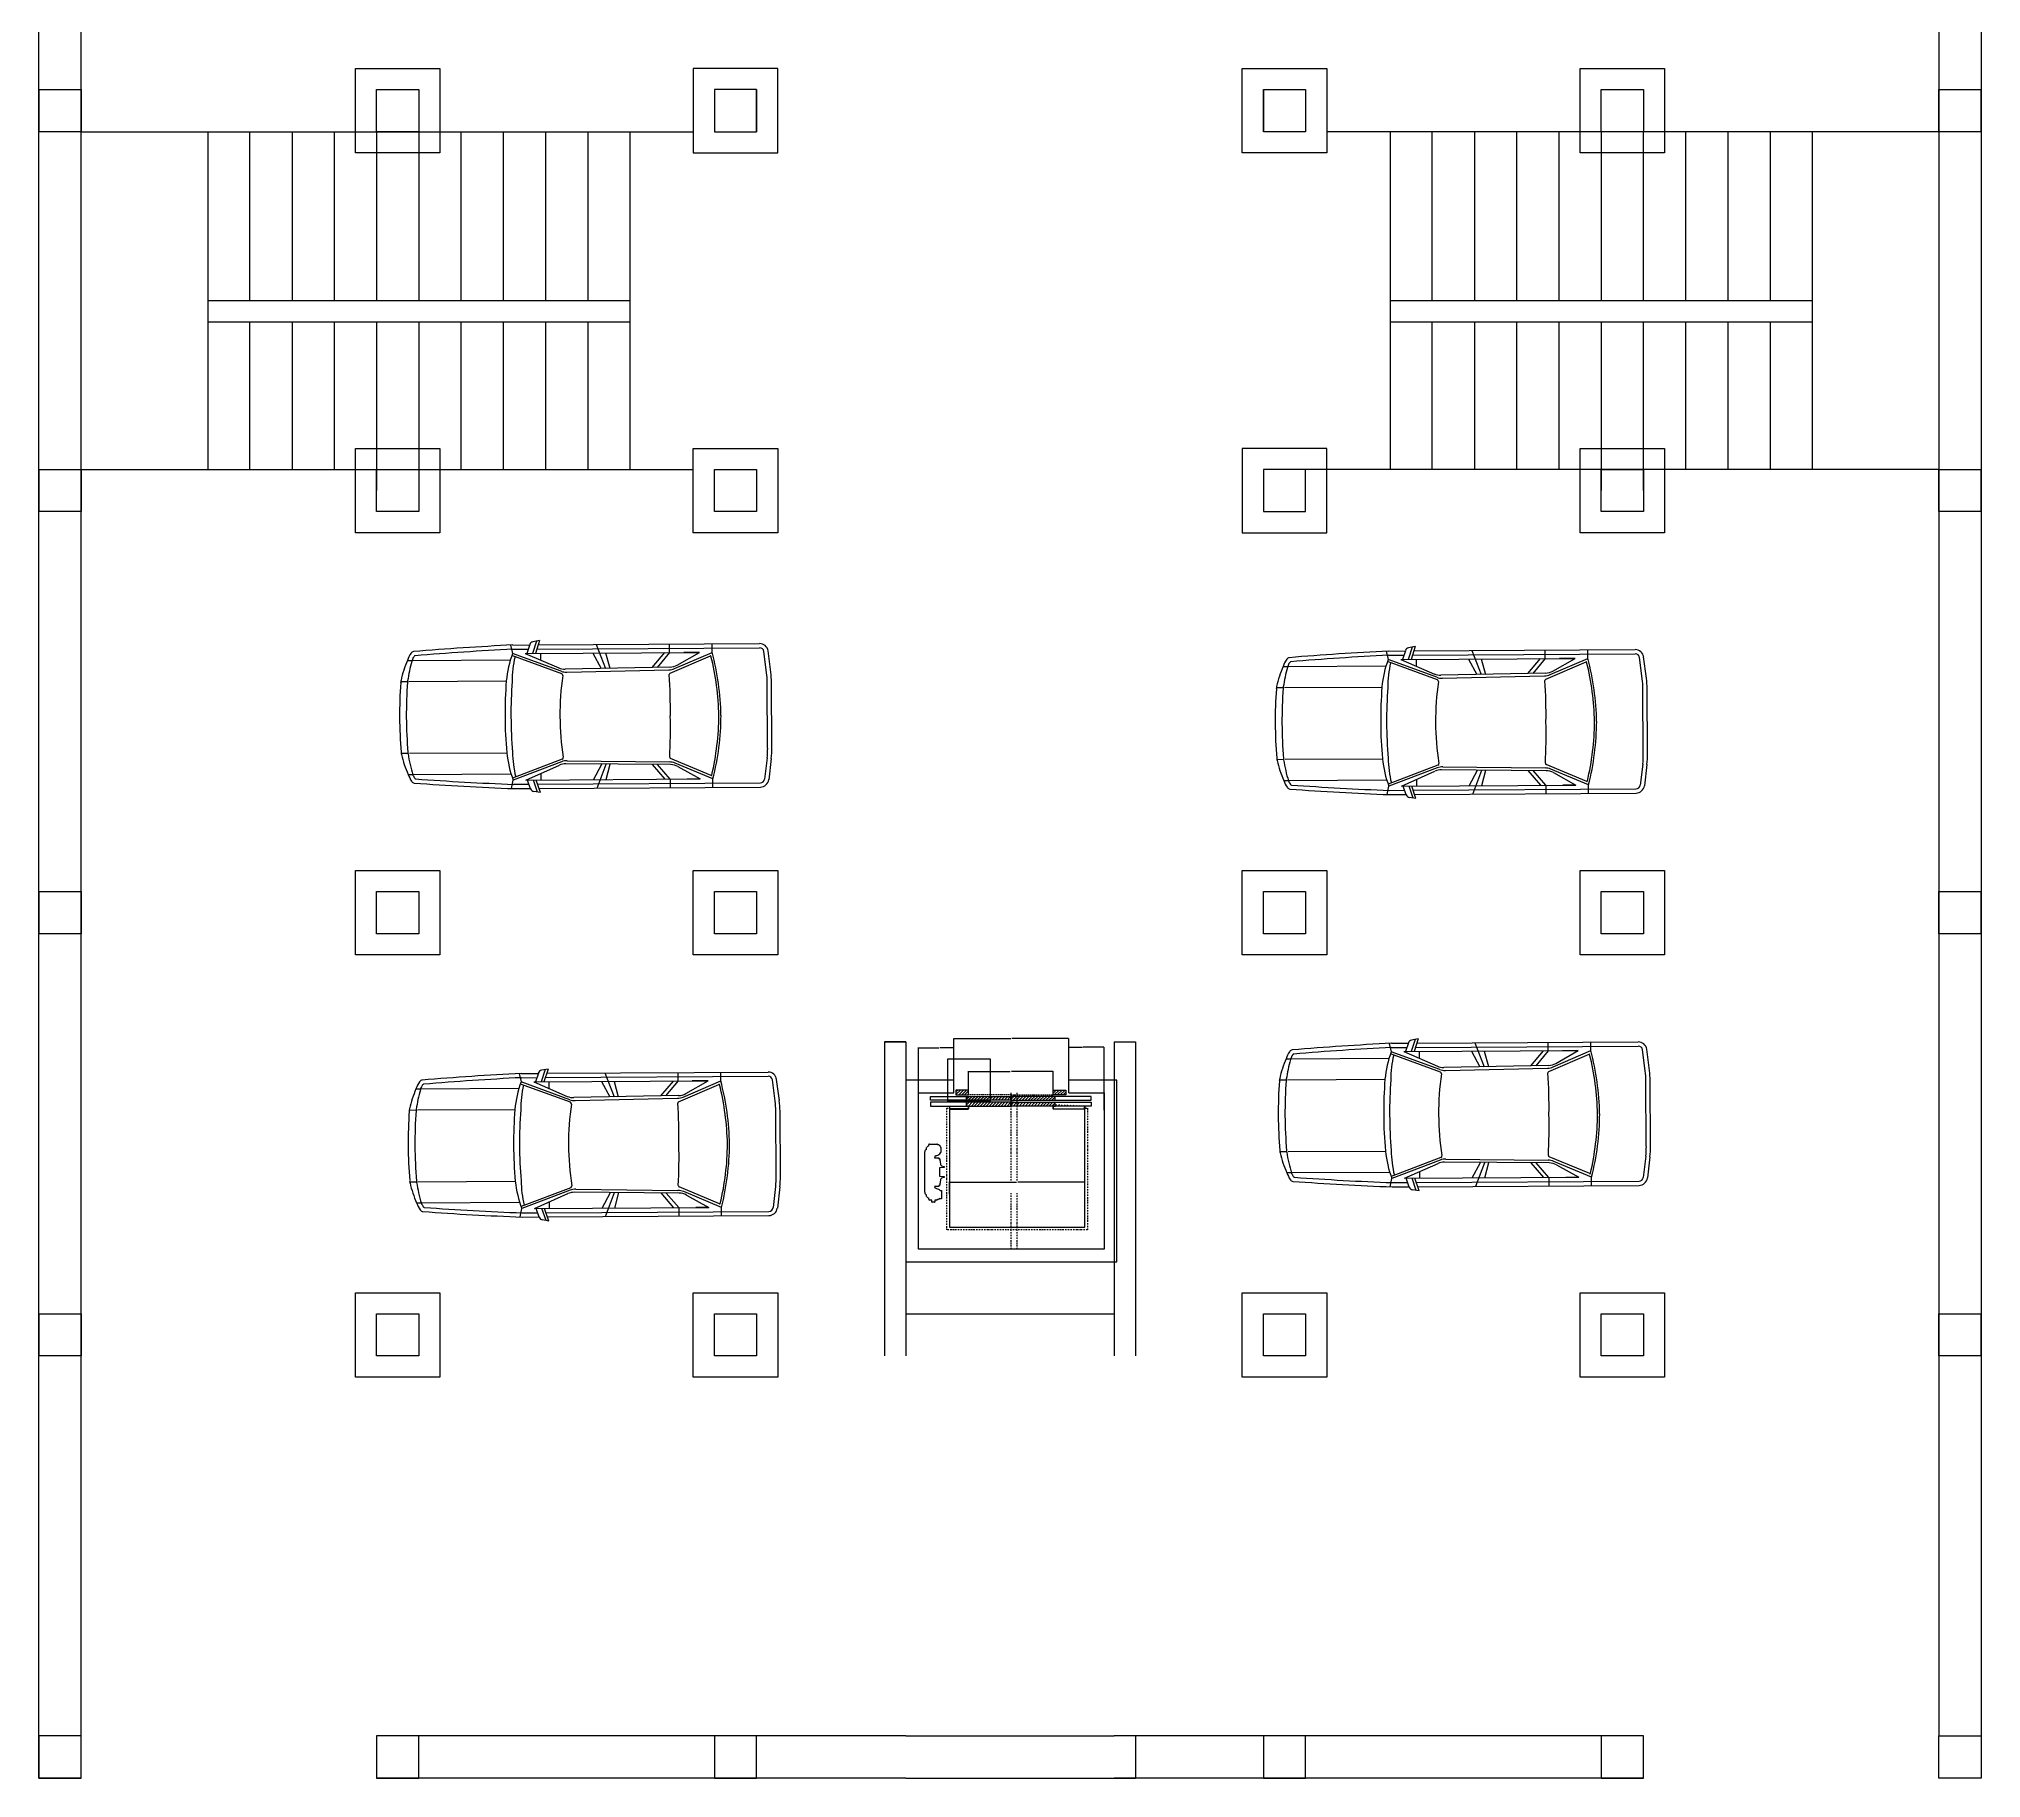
# Model space of a CAD drawing. Header units: centimetres. Extents: x -14293 to 15486, y -4634 to 4020.
# Drawn here: x 13186 to 15486, y -2248 to -188 of the extents above; entities that cross this region are included whole.
import ezdxf

# ---------------------------------------------------------------- set-up
doc = ezdxf.new("R2010")
doc.units = ezdxf.units.CM
doc.linetypes.add('DASHDOT', pattern=[1, 0.5, -0.25, 0, -0.25])
doc.linetypes.add('DASHED', pattern=[0.75, 0.5, -0.25])
for name, color, linetype in [('0 finos', 250, 'Continuous'), ('beam', 82, 'Continuous'), ('column', 10, 'Continuous'), ('CONT_35', 250, 'Continuous'), ('CONT_70', 5, 'Continuous'), ('DASH_35', 30, 'DASHED'), ('DASHD_35', 40, 'DASHDOT'), ('DIM_MM', 7, 'Continuous'), ('HATCH_35', 6, 'Continuous')]:
    doc.layers.add(name, color=color, linetype=linetype)
doc.styles.get("Standard").update_dxf_attribs({"font": 'arial.ttf'})
doc.dimstyles.get("Standard").update_dxf_attribs({"dimtxt": 0.18, "dimasz": 0.18, "dimexe": 0.18, "dimexo": 0.0625, "dimgap": 0.09, "dimtad": 0, "dimtih": 1, "dimtoh": 1, "dimdec": 4, "dimzin": 0, "dimdsep": 46, "dimtxsty": 'Standard', "dimcen": 0.09, "dimadec": 0, "dimazin": 0, "dimtfac": 1, "dimtdec": 4, "dimtofl": 0, "dimtmove": 0, "dimatfit": 3, "dimfxl": 1, "dimtolj": 1, "dimtzin": 0, "dimarcsym": 0})
pattern_1 = [(225, (14460.1154, -1246.257), (1.767767, -1.767767), [])]

# ---------------------------------------------------------------- blocks, each defined once
blk = doc.blocks.new('carro')
at = {"layer": '0 finos', "color": 0}
for p, q in [((-1.274, 0.841), (-1.249, 0.743)), ((-0.666, 0.502), (-1.258, 0.718)), ((-0.674, 0.532), (-1.249, 0.743)), ((-1.246, 0.843), (-1.047, 0.844)), ((-1.246, 0.793), (-1.063, 0.794)), ((-1.099, 0.744), (0.965, 0.756)), ((-1.099, 0.744), (-0.702, 0.571)), ((-1.045, 0.847), (-1.079, 0.744)), ((-0.964, 0.889), (-1.011, 0.744)), ((-0.93, 0.895), (-1.007, 0.881)), ((-0.93, 0.895), (-0.979, 0.744)), ((-0.963, 0.794), (1.676, 0.81)), ((-0.947, 0.845), (1.676, 0.86)), ((-0.919, 0.745), (-0.919, 0.665)), ((-0.299, 0.748), (-0.198, 0.565)), ((-0.258, 0.849), (-0.148, 0.566)), ((-0.149, 0.749), (-0.098, 0.567)), ((0.551, 0.753), (0.402, 0.577)), ((0.61, 0.754), (0.462, 0.578)), ((0.61, 0.754), (0.609, 0.854)), ((0.616, 0.508), (1.094, 0.714)), ((0.669, 0.564), (1.115, 0.756)), ((0.701, 0.605), (0.965, 0.756)), ((0.965, 0.756), (0.778, 0.755)), ((1.115, 0.756), (1.114, 0.856)), ((1.759, 0.516), (1.726, 0.766)), ((1.809, 0.522), (1.776, 0.773)), ((-2.494, 0.661), (-2.439, 0.661)), ((-2.439, 0.661), (-1.275, 0.668)), ((0.615, 0.581), (-0.626, 0.557)), ((-0.608, 0.521), (0.602, 0.549)), ((-2.573, 0.41), (-2.493, 0.411)), ((-2.476, 0.411), (-1.323, 0.417)), ((1.771, -0.377), (1.767, 0.398)), ((1.821, -0.377), (1.817, 0.398)), ((-2.568, -0.44), (-2.488, -0.439)), ((-2.471, -0.439), (-1.318, -0.433)), ((-2.487, -0.689), (-2.432, -0.689)), ((-2.432, -0.689), (-1.267, -0.682)), ((-0.661, -0.51), (-1.25, -0.733)), ((-0.668, -0.54), (-1.241, -0.757)), ((-1.091, -0.756), (-0.695, -0.579)), ((-0.911, -0.755), (-0.911, -0.676)), ((0.622, -0.574), (-0.62, -0.564)), ((-0.602, -0.528), (0.608, -0.542)), ((-0.291, -0.752), (-0.192, -0.567)), ((-0.248, -0.851), (-0.142, -0.568)), ((-0.141, -0.751), (-0.092, -0.568)), ((0.559, -0.747), (0.408, -0.572)), ((0.619, -0.746), (0.468, -0.573)), ((1.102, -0.701), (0.622, -0.501)), ((1.124, -0.743), (0.676, -0.556)), ((0.708, -0.597), (0.974, -0.744)), ((1.765, -0.495), (1.735, -0.746)), ((1.814, -0.501), (1.785, -0.752)), ((-1.262, -0.856), (-1.241, -0.757)), ((-1.237, -0.807), (-1.054, -0.806)), ((-1.236, -0.857), (-1.037, -0.856)), ((-1.091, -0.756), (0.974, -0.744)), ((-1.036, -0.859), (-1.071, -0.756)), ((-0.953, -0.9), (-1.002, -0.756)), ((-0.92, -0.905), (-0.996, -0.892)), ((-0.92, -0.905), (-0.971, -0.756)), ((-0.954, -0.806), (1.686, -0.79)), ((-0.937, -0.855), (1.686, -0.84)), ((0.619, -0.746), (0.619, -0.846)), ((0.974, -0.744), (0.819, -0.745)), ((1.124, -0.843), (1.124, -0.743))]:
    blk.add_line(p, q, dxfattribs=at)
for centre, radius, start, end in [((-2.14, 0.534), 0.376, 145.8602, 160.2963), ((-2.414, 0.72), 0.045, 99.6056, 145.8602), ((-2.25, 0.596), 0.2, 150.5092, 164.4728), ((-2.14, 0.534), 0.326, 147.5998, 150.5092), ((0.535, -34.533), 35.421, 92.8817, 94.7876), ((-2.403, 0.7), 0.015, 94.7595, 147.5998), ((0.535, -34.583), 35.421, 92.8817, 94.7595), ((-0.078, 0.306), 1.25, 159.5351, 174.8753), ((-0.049, 0.42), 1.205, 166.3495, 180.3763), ((-0.998, 0.832), 0.05, 100.189, 161.8979), ((1.096, 0.709), 0.005, 13.9297, 113.3542), ((-2.008, -0.06), 3.203, 1.1964, 13.9297), ((-2.008, -0.06), 3.228, 1.1964, 14.6587), ((1.677, 0.76), 0.1, 7.4579, 90.3329), ((1.677, 0.76), 0.05, 7.4579, 90.3329), ((-1.339, 0.159), 1.259, 156.5474, 167.8615), ((-0.601, 0.138), 1.911, 164.4728, 171.5741), ((-0.63, 0.737), 0.18, 246.5804, 271.1487), ((2.517, 0.015), 3.205, 171.6477, 189.0181), ((-0.612, 0.701), 0.18, 249.9002, 271.3224), ((-0.673, 0.483), 0.02, 351.6477, 69.9002), ((0.598, 0.729), 0.18, 271.3224, 293.3542), ((0.622, 0.494), 0.015, 113.3542, 183.6852), ((-5.6, 0.093), 6.22, 359.1748, 3.6852), ((0.612, 0.761), 0.18, 271.1487, 299.704), ((0.817, 0.392), 0.95, 0.3329, 7.4579), ((0.817, 0.392), 1, 0.3329, 7.4579), ((2.688, 0.016), 5.275, 175.8587, 184.807), ((-2.375, 0.382), 0.2, 167.8615, 175.8587), ((2.688, 0.016), 5.195, 175.7191, 184.9467), ((-2.294, 0.389), 0.2, 171.5741, 175.7191), ((3.848, 0.022), 5.186, 175.6321, 185.0337), ((3.848, 0.022), 5.116, 175.6321, 185.0337), ((-5.599, -0.158), 6.22, 356.9806, 1.4909), ((-2.008, 0.037), 3.203, 346.7361, 359.4694), ((-2.008, 0.037), 3.228, 346.0071, 359.4694), ((-2.37, -0.41), 0.2, 184.807, 192.8043), ((-1.337, -0.175), 1.259, 192.8043, 204.1184), ((-2.289, -0.415), 0.2, 184.9467, 189.0917), ((-0.6, -0.145), 1.911, 189.0917, 196.7185), ((-0.074, -0.307), 1.25, 185.7904, 201.1307), ((-0.044, -0.42), 1.205, 180.2895, 194.3163), ((0.822, -0.383), 0.95, 353.2079, 0.3329), ((0.822, -0.383), 1, 353.2079, 0.3329), ((-2.134, -0.558), 0.376, 200.3694, 214.8056), ((-0.621, -0.744), 0.18, 89.5171, 114.0853), ((-0.604, -0.708), 0.18, 89.3433, 110.7656), ((-0.668, -0.491), 0.02, 290.7656, 9.0181), ((0.606, -0.722), 0.18, 67.3115, 89.3433), ((0.628, -0.487), 0.015, 176.9806, 247.3115), ((0.621, -0.754), 0.18, 60.9617, 89.5171), ((-2.406, -0.748), 0.045, 214.8056, 261.0602), ((-2.406, -0.687), 0.025, 196.7185, 205.3192), ((-2.134, -0.558), 0.326, 205.3192, 213.066), ((0.133, 34.537), 35.421, 265.8782, 267.7841), ((-2.395, -0.728), 0.015, 213.066, 265.9063), ((0.133, 34.587), 35.421, 265.9063, 267.7841), ((-0.988, -0.843), 0.05, 198.7678, 260.4768), ((1.104, -0.697), 0.005, 247.3115, 346.7361), ((1.685, -0.74), 0.05, 270.3329, 353.2079), ((1.685, -0.74), 0.1, 270.3329, 353.2079)]:
    blk.add_arc(centre, radius, start, end, dxfattribs=at)
blk = doc.blocks.new('*D24')
at = {"layer": 'Defpoints', "color": 0, "transparency": 16777216}
for p in [(14269.2, -1371.9), (14269.2, -1426.5), (14405.2, -1426.2)]:
    blk.add_point(p, dxfattribs=at)
at = {"layer": 'DIM_MM', "color": 0, "lineweight": -2, "transparency": 16777216}
for p, q in [((14269.2, -1426.4), (14269.2, -1371.7)), ((14269.4, -1371.9), (14336.6, -1371.9)), ((14405, -1371.9), (14337.8, -1371.9)), ((14405.2, -1426.1), (14405.2, -1371.7))]:
    blk.add_line(p, q, dxfattribs=at)
at = {"layer": 'DIM_MM', "color": 0, "transparency": 16777216}
for points in [[(14269.4, -1371.9), (14269.4, -1371.9), (14269.2, -1371.9)], [(14405, -1371.9), (14405, -1371.9), (14405.2, -1371.9)]]:
    blk.add_solid(points, dxfattribs=at)
at = {"layer": 'DIM_MM', "color": 0, "transparency": 16777216, "insert": (14337.2, -1371.9), "char_height": 0.18, "attachment_point": 5}
blk.add_mtext('\\A1;136.0000', dxfattribs=at)
blk = doc.blocks.new('*D25')
at = {"layer": 'Defpoints', "color": 0, "transparency": 16777216}
for p in [(14286.7, -1410.8), (14286.7, -1434.6), (14386.7, -1434.6)]:
    blk.add_point(p, dxfattribs=at)
at = {"layer": 'DIM_MM', "color": 0, "lineweight": -2, "transparency": 16777216}
for p, q in [((14286.7, -1434.6), (14286.7, -1410.6)), ((14286.9, -1410.8), (14336.1, -1410.8)), ((14386.5, -1410.8), (14337.3, -1410.8)), ((14386.7, -1434.6), (14386.7, -1410.6))]:
    blk.add_line(p, q, dxfattribs=at)
at = {"layer": 'DIM_MM', "color": 0, "transparency": 16777216}
for points in [[(14286.9, -1410.7), (14286.9, -1410.8), (14286.7, -1410.8)], [(14386.5, -1410.7), (14386.5, -1410.8), (14386.7, -1410.8)]]:
    blk.add_solid(points, dxfattribs=at)
at = {"layer": 'DIM_MM', "color": 0, "transparency": 16777216, "insert": (14336.7, -1410.8), "char_height": 0.18, "attachment_point": 5}
blk.add_mtext('\\A1;100.0000', dxfattribs=at)
blk = doc.blocks.new('*D26')
at = {"layer": 'Defpoints', "color": 0, "transparency": 16777216}
for p in [(14264.2, -1541.9), (14264.2, -1556.2), (14424.2, -1552.3)]:
    blk.add_point(p, dxfattribs=at)
at = {"layer": 'DIM_MM', "color": 0, "lineweight": -2, "transparency": 16777216}
for p, q in [((14264.2, -1556.1), (14264.2, -1541.7)), ((14264.4, -1541.9), (14343.6, -1541.9)), ((14424, -1541.9), (14344.8, -1541.9)), ((14424.2, -1552.2), (14424.2, -1541.7))]:
    blk.add_line(p, q, dxfattribs=at)
at = {"layer": 'DIM_MM', "color": 0, "transparency": 16777216}
for points in [[(14264.4, -1541.8), (14264.4, -1541.9), (14264.2, -1541.9)], [(14424, -1541.8), (14424, -1541.9), (14424.2, -1541.9)]]:
    blk.add_solid(points, dxfattribs=at)
at = {"layer": 'DIM_MM', "color": 0, "transparency": 16777216, "insert": (14344.2, -1541.9), "char_height": 0.18, "attachment_point": 5}
blk.add_mtext('\\A1;160.0000', dxfattribs=at)
blk = doc.blocks.new('*D27')
at = {"layer": 'Defpoints', "color": 0, "transparency": 16777216}
for p in [(14405.2, -1382.1), (14405.2, -1425.5), (14447.2, -1456.5)]:
    blk.add_point(p, dxfattribs=at)
at = {"layer": 'DIM_MM', "color": 0, "lineweight": -2, "transparency": 16777216}
for p, q in [((14405.2, -1425.4), (14405.2, -1382)), ((14405.4, -1382.1), (14421.4, -1382.1)), ((14447, -1382.1), (14422.5, -1382.1)), ((14447.2, -1456.5), (14447.2, -1382))]:
    blk.add_line(p, q, dxfattribs=at)
at = {"layer": 'DIM_MM', "color": 0, "transparency": 16777216}
for points in [[(14405.4, -1382.1), (14405.4, -1382.2), (14405.2, -1382.1)], [(14447, -1382.1), (14447, -1382.2), (14447.2, -1382.1)]]:
    blk.add_solid(points, dxfattribs=at)
at = {"layer": 'DIM_MM', "color": 0, "transparency": 16777216, "insert": (14422, -1382.1), "char_height": 0.18, "attachment_point": 5}
blk.add_mtext('\\A1;42.0000', dxfattribs=at)
blk = doc.blocks.new('*D28')
at = {"layer": 'Defpoints', "color": 0, "transparency": 16777216}
for p in [(14227.2, -1382.8), (14269.2, -1426.8), (14227.2, -1449.4)]:
    blk.add_point(p, dxfattribs=at)
at = {"layer": 'DIM_MM', "color": 0, "lineweight": -2, "transparency": 16777216}
for p, q in [((14227.2, -1449.4), (14227.2, -1382.6)), ((14227.4, -1382.8), (14251.5, -1382.8)), ((14269, -1382.8), (14252.6, -1382.8)), ((14269.2, -1426.8), (14269.2, -1382.6))]:
    blk.add_line(p, q, dxfattribs=at)
at = {"layer": 'DIM_MM', "color": 0, "transparency": 16777216}
for points in [[(14227.4, -1382.8), (14227.4, -1382.8), (14227.2, -1382.8)], [(14269, -1382.8), (14269, -1382.8), (14269.2, -1382.8)]]:
    blk.add_solid(points, dxfattribs=at)
at = {"layer": 'DIM_MM', "color": 0, "transparency": 16777216, "insert": (14252.1, -1382.8), "char_height": 0.18, "attachment_point": 5}
blk.add_mtext('\\A1;42.0000', dxfattribs=at)

msp = doc.modelspace()

# ---------------------------------------------------------------- hatches: boundary and pattern name
at = {"layer": 'HATCH_35'}
h = msp.add_hatch(dxfattribs=at)
h.set_pattern_fill('ANSI31', color=256, scale=20, angle=540, style=0)
h.set_pattern_definition(pattern_1)
h.paths.add_polyline_path([(14401.71809, -1432.79298), (14401.71809, -1438.49298), (14386.71809, -1438.49298), (14386.71809, -1432.79298)])
h.paths.add_polyline_path([(14271.71809, -1432.79298), (14271.71809, -1438.49298), (14286.71809, -1438.49298), (14286.71809, -1432.79298)])
h.paths.add_polyline_path([(14389.16809, -1444.79298), (14389.16809, -1440.29298), (14336.96809, -1440.29298), (14336.96809, -1444.79298)])
h.paths.add_polyline_path([(14284.26809, -1440.29298), (14336.46809, -1440.29298), (14336.46809, -1444.79298), (14284.26809, -1444.79298)])
h.paths.add_polyline_path([(14336.46809, -1447.29298), (14284.26809, -1447.29298), (14284.26809, -1451.79298), (14336.46809, -1451.79298)])
h.paths.add_polyline_path([(14389.16809, -1451.79298), (14336.96809, -1451.79298), (14336.96809, -1447.29298), (14389.16809, -1447.29298)], flags=0)
edge = h.paths.add_edge_path(flags=0)
edge.add_line((14336.96809, -1447.29298), (14389.16809, -1447.29298))
edge.add_line((14389.16809, -1447.29298), (14431.71809, -1447.29298))
edge = h.paths.add_edge_path(flags=17)
edge.add_line((14431.71809, -1451.79298), (14389.16809, -1451.79298))
edge.add_line((14389.16809, -1451.79298), (14336.96809, -1451.79298))
h.paths.add_polyline_path([(14336.96809, -1451.79298), (14389.16809, -1451.79298)], flags=16)
edge = h.paths.add_edge_path(flags=16)
edge.add_line((14431.71809, -1451.79298), (14389.16809, -1451.79298))
edge.add_line((14431.71809, -1451.79298), (14389.16809, -1451.79298))
edge = h.paths.add_edge_path()
edge.add_line((14431.71809, -1451.79298), (14389.16809, -1451.79298))
edge.add_line((14389.16809, -1451.79298), (14336.96809, -1451.79298))
edge.add_line((14339.96809, -1447.29298), (14337.46809, -1447.29298))
h = msp.add_hatch(dxfattribs=at)
h.set_pattern_fill('ANSI31', color=256, scale=20, angle=540, style=0)
h.set_pattern_definition(pattern_1)
h.paths.add_polyline_path([(14389.16809, -1451.79298), (14336.96809, -1451.79298), (14336.96809, -1447.29298), (14389.16809, -1447.29298)])

# ---------------------------------------------------------------- linework, layer by layer
for p, q in [((13185.71809, -2247.79298), (13185.71809, 1252.20702)), ((15485.71809, 1252.20702), (15485.71809, -2247.79298)), ((13235.71809, -2197.79298), (13235.71809, 1202.20702)), ((15435.71809, 1202.20702), (15435.71809, -2197.79298)), ((13235.71809, -297.79298), (13960.71809, -297.79298)), ((13385.71809, -297.79298), (13385.71809, -697.79298)), ((13435.71809, -497.79298), (13435.71809, -297.79298)), ((13485.71809, -297.79298), (13485.71809, -497.79298)), ((13535.71809, -497.79298), (13535.71809, -297.79298)), ((13585.71809, -297.79298), (13585.71809, -497.79298)), ((13635.71809, -297.79298), (13635.71809, -497.79298)), ((13685.71809, -497.79298), (13685.71809, -297.79298)), ((13735.71809, -297.79298), (13735.71809, -497.79298)), ((13785.71809, -297.79298), (13785.71809, -497.79298)), ((13835.71809, -297.79298), (13835.71809, -497.79298)), ((13885.71809, -297.79298), (13885.71809, -697.79298)), ((15435.71809, -297.79298), (14710.71809, -297.79298)), ((14785.71809, -297.79298), (14785.71809, -697.79298)), ((14835.71809, -497.79298), (14835.71809, -297.79298)), ((14885.71809, -297.79298), (14885.71809, -497.79298)), ((14935.71809, -497.79298), (14935.71809, -297.79298)), ((14985.71809, -297.79298), (14985.71809, -497.79298)), ((15035.71809, -297.79298), (15035.71809, -497.79298)), ((15085.71809, -497.79298), (15085.71809, -297.79298)), ((15135.71809, -297.79298), (15135.71809, -497.79298)), ((15185.71809, -297.79298), (15185.71809, -497.79298)), ((15235.71809, -297.79298), (15235.71809, -497.79298)), ((15285.71809, -297.79298), (15285.71809, -697.79298)), ((13385.71809, -497.79298), (13885.71809, -497.79298)), ((14785.71809, -497.79298), (15285.71809, -497.79298)), ((13385.71809, -522.79298), (13885.71809, -522.79298)), ((13435.71809, -697.79298), (13435.71809, -522.79298)), ((13485.71809, -522.79298), (13485.71809, -697.79298)), ((13535.71809, -697.79298), (13535.71809, -522.79298)), ((13585.71809, -522.79298), (13585.71809, -722.79298)), ((13635.71809, -522.79298), (13635.71809, -722.79298)), ((13685.71809, -697.79298), (13685.71809, -522.79298)), ((13735.71809, -522.79298), (13735.71809, -697.79298)), ((13785.71809, -522.79298), (13785.71809, -697.79298)), ((13835.71809, -522.79298), (13835.71809, -697.79298)), ((14785.71809, -522.79298), (15285.71809, -522.79298)), ((14835.71809, -697.79298), (14835.71809, -522.79298)), ((14885.71809, -522.79298), (14885.71809, -697.79298)), ((14935.71809, -697.79298), (14935.71809, -522.79298)), ((14985.71809, -522.79298), (14985.71809, -697.79298)), ((15035.71809, -522.79298), (15035.71809, -722.79298)), ((15085.71809, -722.79298), (15085.71809, -522.79298)), ((15135.71809, -522.79298), (15135.71809, -697.79298)), ((15185.71809, -522.79298), (15185.71809, -697.79298)), ((15235.71809, -522.79298), (15235.71809, -697.79298)), ((13235.71809, -697.79298), (13960.71809, -697.79298)), ((15435.71809, -697.79298), (14685.71809, -697.79298)), ((14187.21809, -1375.64298), (14187.21809, -1747.79298)), ((14212.21809, -1375.64298), (14187.21809, -1375.64298)), ((14187.21809, -1375.64298), (14212.21809, -1375.64298)), ((14212.21809, -1375.64298), (14212.21809, -1747.79298)), ((14459.21809, -1375.64298), (14459.21809, -1747.79298)), ((14459.21809, -1375.64298), (14484.21809, -1375.64298)), ((14484.21809, -1375.64298), (14484.21809, -1747.79298)), ((14212.21809, -1697.79298), (14459.21809, -1697.79298)), ((14212.21809, -2197.79298), (13585.71809, -2197.79298)), ((14212.21809, -2197.79298), (14459.21809, -2197.79298)), ((15085.71809, -2197.79298), (14459.21809, -2197.79298)), ((14484.21809, -2197.79298), (14484.21809, -2247.79298)), ((13235.71809, -2247.79298), (13185.71809, -2247.79298)), ((14212.21809, -2247.79298), (13585.71809, -2247.79298)), ((14212.21809, -2247.79298), (14484.21809, -2247.79298)), ((15085.71809, -2247.79298), (14459.21809, -2247.79298)), ((15485.71809, -2247.79298), (15435.71809, -2247.79298))]:
    msp.add_line(p, q)
at = {"layer": 'beam'}
for p, q in [((13185.71809, -247.79298), (13185.71809, -297.79298)), ((14035.71809, -247.79298), (14035.71809, -297.79298)), ((14635.71809, -247.79298), (14635.71809, -297.79298)), ((15485.71809, -297.79298), (15485.71809, -247.79298)), ((13185.71809, -697.79298), (13185.71809, -747.79298)), ((14035.71809, -697.79298), (14035.71809, -747.79298)), ((14635.71809, -697.79298), (14635.71809, -747.79298)), ((15485.71809, -747.79298), (15485.71809, -697.79298)), ((13185.71809, -1197.79298), (13185.71809, -1247.79298)), ((15485.71809, -1247.79298), (15485.71809, -1197.79298)), ((14262.29133, -1445.9875), (14312.29133, -1445.9875)), ((13185.71809, -1697.79298), (13185.71809, -1747.79298)), ((15485.71809, -1747.79298), (15485.71809, -1697.79298)), ((13635.71809, -2247.79298), (13585.71809, -2247.79298)), ((14035.71809, -2247.79298), (13985.71809, -2247.79298)), ((14685.71809, -2247.79298), (14635.71809, -2247.79298)), ((15085.71809, -2247.79298), (15035.71809, -2247.79298))]:
    msp.add_line(p, q, dxfattribs=at)
at = {"layer": 'column'}
for points in [[(13660.71809, -222.79298), (13660.71809, -322.79298), (13560.71809, -322.79298), (13560.71809, -222.79298)], [(13960.71809, -222.79298), (13960.71809, -322.79298), (14060.71809, -322.79298), (14060.71809, -222.79298)], [(14710.71809, -222.79298), (14710.71809, -322.79298), (14610.71809, -322.79298), (14610.71809, -222.79298)], [(15110.71809, -222.79298), (15110.71809, -322.79298), (15010.71809, -322.79298), (15010.71809, -222.79298)], [(13235.71809, -247.79298), (13235.71809, -297.79298), (13185.71809, -297.79298), (13185.71809, -247.79298)], [(13635.71809, -247.79298), (13635.71809, -297.79298), (13585.71809, -297.79298), (13585.71809, -247.79298)], [(13985.71809, -247.79298), (13985.71809, -297.79298), (14035.71809, -297.79298), (14035.71809, -247.79298)], [(14685.71809, -247.79298), (14685.71809, -297.79298), (14635.71809, -297.79298), (14635.71809, -247.79298)], [(15085.71809, -247.79298), (15085.71809, -297.79298), (15035.71809, -297.79298), (15035.71809, -247.79298)], [(15485.71809, -247.79298), (15485.71809, -297.79298), (15435.71809, -297.79298), (15435.71809, -247.79298)], [(13660.71809, -672.79298), (13660.71809, -772.79298), (13560.71809, -772.79298), (13560.71809, -672.79298)], [(14060.71809, -672.79298), (14060.71809, -772.79298), (13960.71809, -772.79298), (13960.71809, -672.79298)], [(14710.71809, -772.79298), (14710.71809, -672.79298), (14610.71809, -672.79298), (14610.71809, -772.79298)], [(15110.71809, -672.79298), (15110.71809, -772.79298), (15010.71809, -772.79298), (15010.71809, -672.79298)], [(13235.71809, -697.79298), (13235.71809, -747.79298), (13185.71809, -747.79298), (13185.71809, -697.79298)], [(13635.71809, -697.79298), (13635.71809, -747.79298), (13585.71809, -747.79298), (13585.71809, -697.79298)], [(14035.71809, -697.79298), (14035.71809, -747.79298), (13985.71809, -747.79298), (13985.71809, -697.79298)], [(14685.71809, -747.79298), (14685.71809, -697.79298), (14635.71809, -697.79298), (14635.71809, -747.79298)], [(15085.71809, -697.79298), (15085.71809, -747.79298), (15035.71809, -747.79298), (15035.71809, -697.79298)], [(15485.71809, -697.79298), (15485.71809, -747.79298), (15435.71809, -747.79298), (15435.71809, -697.79298)], [(13660.71809, -1172.79298), (13660.71809, -1272.79298), (13560.71809, -1272.79298), (13560.71809, -1172.79298)], [(14060.71809, -1172.79298), (14060.71809, -1272.79298), (13960.71809, -1272.79298), (13960.71809, -1172.79298)], [(14710.71809, -1172.79298), (14710.71809, -1272.79298), (14610.71809, -1272.79298), (14610.71809, -1172.79298)], [(15110.71809, -1172.79298), (15110.71809, -1272.79298), (15010.71809, -1272.79298), (15010.71809, -1172.79298)], [(13235.71809, -1197.79298), (13235.71809, -1247.79298), (13185.71809, -1247.79298), (13185.71809, -1197.79298)], [(13635.71809, -1197.79298), (13635.71809, -1247.79298), (13585.71809, -1247.79298), (13585.71809, -1197.79298)], [(14035.71809, -1197.79298), (14035.71809, -1247.79298), (13985.71809, -1247.79298), (13985.71809, -1197.79298)], [(14685.71809, -1197.79298), (14685.71809, -1247.79298), (14635.71809, -1247.79298), (14635.71809, -1197.79298)], [(15085.71809, -1197.79298), (15085.71809, -1247.79298), (15035.71809, -1247.79298), (15035.71809, -1197.79298)], [(15485.71809, -1197.79298), (15485.71809, -1247.79298), (15435.71809, -1247.79298), (15435.71809, -1197.79298)], [(14262.29133, -1445.9875), (14262.29133, -1395.9875), (14312.29133, -1395.9875), (14312.29133, -1445.9875)], [(13660.71809, -1672.79298), (13660.71809, -1772.79298), (13560.71809, -1772.79298), (13560.71809, -1672.79298)], [(14060.71809, -1672.79298), (14060.71809, -1772.79298), (13960.71809, -1772.79298), (13960.71809, -1672.79298)], [(14710.71809, -1672.79298), (14710.71809, -1772.79298), (14610.71809, -1772.79298), (14610.71809, -1672.79298)], [(15110.71809, -1672.79298), (15110.71809, -1772.79298), (15010.71809, -1772.79298), (15010.71809, -1672.79298)], [(13235.71809, -1697.79298), (13235.71809, -1747.79298), (13185.71809, -1747.79298), (13185.71809, -1697.79298)], [(13635.71809, -1697.79298), (13635.71809, -1747.79298), (13585.71809, -1747.79298), (13585.71809, -1697.79298)], [(14035.71809, -1697.79298), (14035.71809, -1747.79298), (13985.71809, -1747.79298), (13985.71809, -1697.79298)], [(14685.71809, -1697.79298), (14685.71809, -1747.79298), (14635.71809, -1747.79298), (14635.71809, -1697.79298)], [(15085.71809, -1697.79298), (15085.71809, -1747.79298), (15035.71809, -1747.79298), (15035.71809, -1697.79298)], [(15485.71809, -1697.79298), (15485.71809, -1747.79298), (15435.71809, -1747.79298), (15435.71809, -1697.79298)], [(13235.71809, -2247.79298), (13235.71809, -2197.79298), (13185.71809, -2197.79298), (13185.71809, -2247.79298)], [(13635.71809, -2247.79298), (13635.71809, -2197.79298), (13585.71809, -2197.79298), (13585.71809, -2247.79298)], [(14035.71809, -2247.79298), (14035.71809, -2197.79298), (13985.71809, -2197.79298), (13985.71809, -2247.79298)], [(14685.71809, -2247.79298), (14685.71809, -2197.79298), (14635.71809, -2197.79298), (14635.71809, -2247.79298)], [(15085.71809, -2247.79298), (15085.71809, -2197.79298), (15035.71809, -2197.79298), (15035.71809, -2247.79298)], [(15485.71809, -2197.79298), (15485.71809, -2247.79298), (15435.71809, -2247.79298), (15435.71809, -2197.79298)]]:
    msp.add_lwpolyline(points, close=True, dxfattribs=at)
at = {"layer": 'CONT_35', "ltscale": 3}
for p, q in [((14241.71809, -1444.79298), (14241.71809, -1440.29298)), ((14241.71809, -1447.29298), (14241.71809, -1451.79298)), ((14286.71809, -1432.79298), (14271.71809, -1432.79298)), ((14271.71809, -1432.79298), (14271.71809, -1438.49298)), ((14271.71809, -1438.49298), (14286.71809, -1438.49298)), ((14284.26809, -1444.79298), (14284.26809, -1440.29298)), ((14284.26809, -1451.79298), (14284.26809, -1447.29298)), ((14286.71809, -1438.49298), (14286.71809, -1432.79298)), ((14336.46809, -1440.29298), (14336.46809, -1444.79298)), ((14336.46809, -1447.29298), (14336.46809, -1451.79298)), ((14336.96809, -1440.29298), (14336.96809, -1444.79298)), ((14336.96809, -1447.29298), (14336.96809, -1451.79298)), ((14339.96809, -1447.29298), (14337.46809, -1447.29298)), ((14386.71809, -1432.79298), (14401.71809, -1432.79298)), ((14386.71809, -1438.49298), (14386.71809, -1432.79298)), ((14401.71809, -1438.49298), (14386.71809, -1438.49298)), ((14389.16809, -1444.79298), (14389.16809, -1440.29298)), ((14389.16809, -1451.79298), (14389.16809, -1447.29298)), ((14401.71809, -1432.79298), (14401.71809, -1438.49298)), ((14431.71809, -1444.79298), (14431.71809, -1440.29298)), ((14431.71809, -1447.29298), (14431.71809, -1451.79298)), ((14234.81109, -1553.89496), (14234.81109, -1505.931)), ((14236.97846, -1500.9127), (14237.16509, -1500.86135)), ((14236.97846, -1503.0867), (14236.97846, -1500.9127)), ((14239.55508, -1498.79175), (14239.55508, -1497.69194)), ((14240.39238, -1496.73236), (14249.16026, -1496.73384)), ((14246.9409, -1510.61189), (14246.24381, -1512.91698)), ((14246.24381, -1512.91698), (14251.56809, -1512.91698)), ((14251.56809, -1512.91698), (14251.56809, -1514.15695)), ((14251.56809, -1514.15695), (14252.26809, -1514.15695)), ((14252.56809, -1514.45695), (14252.56809, -1515.92717)), ((14253.21809, -1516.71298), (14253.21809, -1517.61298)), ((14253.21809, -1517.61298), (14253.47277, -1521.039)), ((14253.71243, -1500.98863), (14253.71243, -1506.2148)), ((14257.56809, -1524.71298), (14252.21809, -1524.8666)), ((14252.21809, -1524.8666), (14252.21809, -1534.95935)), ((14252.21809, -1534.95935), (14257.56809, -1535.11298)), ((14253.47277, -1538.78695), (14253.21809, -1542.21298)), ((14254.47712, -1522.46622), (14257.2716, -1523.50373)), ((14257.2716, -1536.32223), (14254.47712, -1537.35973)), ((14257.2716, -1523.50373), (14257.56809, -1523.51298)), ((14257.56809, -1536.31298), (14257.2716, -1536.32223)), ((14257.56809, -1523.51298), (14257.56809, -1524.71298)), ((14257.56809, -1535.11298), (14257.56809, -1536.31298)), ((14236.97846, -1558.91325), (14236.97846, -1556.73925)), ((14237.16509, -1558.9646), (14236.97846, -1558.91325)), ((14239.55508, -1562.13402), (14239.55508, -1561.0342)), ((14243.06609, -1563.09314), (14240.39238, -1563.0936)), ((14240.39238, -1563.0936), (14240.39238, -1563.0936)), ((14243.06609, -1565.44317), (14243.06609, -1563.09314)), ((14251.56809, -1546.90898), (14246.24381, -1546.90898)), ((14246.24381, -1546.90898), (14246.9409, -1549.21407)), ((14249.16026, -1563.09211), (14246.64009, -1563.09254)), ((14246.64009, -1563.09254), (14246.64009, -1565.44317)), ((14249.98975, -1562.13451), (14249.98712, -1562.13468)), ((14252.26809, -1545.66901), (14251.56809, -1545.66901)), ((14251.56809, -1545.66901), (14251.56809, -1546.90898)), ((14252.05004, -1561.49133), (14252.04786, -1561.49265)), ((14252.56809, -1543.89879), (14252.56809, -1545.36901)), ((14252.66109, -1561.73825), (14252.66109, -1560.96358)), ((14254.41109, -1561.73825), (14252.66109, -1561.73825)), ((14252.94234, -1551.78825), (14254.41109, -1551.78825)), ((14253.21809, -1542.21298), (14253.21809, -1543.11298)), ((14254.41109, -1551.78825), (14254.41109, -1561.73825)), ((14246.34009, -1565.74317), (14243.36609, -1565.74317))]:
    msp.add_line(p, q, dxfattribs=at)
for points in [[(14241.71809, -1440.29298), (14284.26809, -1440.29298), (14336.46809, -1440.29298)], [(14336.46809, -1444.79298), (14284.26809, -1444.79298), (14241.71809, -1444.79298)], [(14336.46809, -1447.29298), (14284.26809, -1447.29298), (14241.71809, -1447.29298)], [(14431.71809, -1440.29298), (14389.16809, -1440.29298), (14336.96809, -1440.29298)], [(14336.96809, -1444.79298), (14389.16809, -1444.79298), (14431.71809, -1444.79298)], [(14336.96809, -1447.29298), (14389.16809, -1447.29298), (14431.71809, -1447.29298)], [(14241.71809, -1451.79298), (14284.26809, -1451.79298), (14336.46809, -1451.79298)], [(14264.21809, -1455.29298), (14264.21809, -1595.29298), (14424.21809, -1595.29298), (14424.21809, -1455.29298)], [(14431.71809, -1451.79298), (14389.16809, -1451.79298), (14336.96809, -1451.79298)]]:
    msp.add_lwpolyline(points, dxfattribs=at)
for points in [[(14264.21809, -1452.29298), (14264.21809, -1454.79298, 0.4142135624), (14264.71809, -1455.29298), (14286.21809, -1455.29298, 0.4142135624), (14286.71809, -1454.79298), (14286.71809, -1452.29298, 0.4142135624), (14286.21809, -1451.79298), (14283.71809, -1451.79298), (14283.71809, -1451.89298), (14286.21809, -1451.89298, -0.4142135624), (14286.61809, -1452.29298), (14286.61809, -1454.79298, -0.4142135624), (14286.21809, -1455.19298), (14264.71809, -1455.19298, -0.4142135624), (14264.31809, -1454.79298), (14264.31809, -1452.29298)], [(14424.21809, -1452.29298), (14424.21809, -1454.79298, -0.4142135624), (14423.71809, -1455.29298), (14387.21809, -1455.29298, -0.4142135624), (14386.71809, -1454.79298), (14386.71809, -1452.29298, -0.4142135624), (14387.21809, -1451.79298), (14389.71809, -1451.79298), (14389.71809, -1451.89298), (14387.21809, -1451.89298, 0.4142135624), (14386.81809, -1452.29298), (14386.81809, -1454.79298, 0.4142135624), (14387.21809, -1455.19298), (14423.71809, -1455.19298, 0.4142135624), (14424.11809, -1454.79298), (14424.11809, -1452.29298)]]:
    msp.add_lwpolyline(points, format="xyb", close=True, dxfattribs=at)
for centre, radius, start, end in [((14237.76109, -1505.931), 2.95, 105.38459764, 180), ((14241.63472, -1503.60812), 5.24617, 113.35397089, 148.42753825), ((14240.52359, -1497.69194), 0.96851, 97.78621948, 180), ((14245.69738, -1498.29694), 12.37757, 275.76597939, 297.7748926), ((14249.01861, -1497.69194), 0.96851, 359.96104292, 81.58996706), ((14249.69525, -1502.26567), 4.58237, 59.07740263, 86.34822302), ((14248.76151, -1504.44363), 5.51332, 299.36776315, 328.43669574), ((14248.76151, -1502.7598), 5.51332, 31.56330426, 53.38244736), ((14252.26809, -1514.45695), 0.3, 0, 90), ((14252.41809, -1516.71298), 0.8, 0, 79.19307735), ((14250.93823, -1501.0327), 2.77455, 0.9102367, 24.68645336), ((14250.93823, -1506.17073), 2.77455, 335.31354664, 359.0897633), ((14255.16809, -1520.91298), 1.7, 184.25133159, 246.01779082), ((14255.16809, -1538.91298), 1.7, 113.98220918, 175.74866841), ((14237.76109, -1553.89496), 2.95, 180, 254.61540236), ((14241.63472, -1556.21783), 5.24617, 211.57246175, 246.64602911), ((14240.52359, -1562.13402), 0.96851, 180, 262.21376534), ((14245.69738, -1561.52902), 12.37757, 62.2251074, 84.23402061), ((14249.01861, -1562.13402), 0.96851, 278.41003294, 359.96104292), ((14249.69239, -1557.56047), 4.58369, 273.71951911, 300.92259737), ((14248.76151, -1555.38232), 5.51332, 40.68416479, 60.63223685), ((14248.76151, -1557.06615), 5.51332, 306.61755264, 315.0157888), ((14252.26809, -1545.36901), 0.3, 270, 0), ((14252.41809, -1543.11298), 0.8, 280.80692265, 0), ((14243.36609, -1565.44317), 0.3, 180, 270), ((14246.34009, -1565.44317), 0.3, 270, 0)]:
    msp.add_arc(centre, radius, start, end, dxfattribs=at)
at = {"layer": 'CONT_70', "ltscale": 3}
for p, q in [((14269.21809, -1421.29298), (14212.21809, -1421.29298)), ((14212.21809, -1421.29298), (14212.21809, -1636.29298)), ((14269.21809, -1436.29298), (14269.21809, -1421.29298)), ((14462.21809, -1421.29298), (14405.21809, -1421.29298)), ((14405.21809, -1436.29298), (14405.21809, -1421.29298)), ((14462.21809, -1636.29298), (14462.21809, -1421.29298)), ((14227.21809, -1621.29298), (14227.21809, -1436.29298)), ((14227.21809, -1436.29298), (14269.21809, -1436.29298)), ((14405.21809, -1436.29298), (14447.21809, -1436.29298)), ((14447.21809, -1436.29298), (14447.21809, -1621.29298)), ((14447.21809, -1621.29298), (14227.21809, -1621.29298)), ((14212.21809, -1636.29298), (14462.21809, -1636.29298))]:
    msp.add_line(p, q, dxfattribs=at)
at = {"layer": 'DASH_35', "ltscale": 3}
for q in [(14286.71809, -1438.49298), (14386.71809, -1438.49298)]:
    msp.add_line((14336.71809, -1438.49298), q, dxfattribs=at)
at = {"layer": 'DASHD_35', "ltscale": 3}
for p, q in [((14337.21809, -1539.84151), (14337.21809, -1436.29298)), ((14344.21809, -1539.83737), (14344.21809, -1436.04298)), ((14337.21809, -1621.29298), (14337.21809, -1554.79635)), ((14344.21809, -1621.29298), (14344.21809, -1554.77561))]:
    msp.add_line(p, q, dxfattribs=at)
msp.add_lwpolyline([(14424.21809, -1454.19298), (14427.46809, -1454.19298), (14427.46809, -1598.54298), (14260.96809, -1598.54298), (14260.96809, -1454.19298), (14264.21809, -1454.19298)], dxfattribs=at)

# ---------------------------------------------------------------- block references
at = {"linetype": 'ByBlock', "xscale": 100, "yscale": 100, "zscale": 100}
for p in [(13871.56348, -990.01478), (14908.466, -997.16224), (14912.04226, -1461.74626), (13881.70561, -1497.48351)]:
    msp.add_blockref('carro', p, dxfattribs=at)

# ---------------------------------------------------------------- dimensions: what is measured, and where the dimension line sits
at = {"layer": 'DIM_MM'}
for base, p1, p2, picture, middle in [((14269.21809, -1371.89298), (14405.21809, -1426.17698), (14269.21809, -1426.50698), '*D24', (14337.21809, -1371.89298)), ((14264.21809, -1541.86698), (14424.21809, -1552.29698), (14264.21809, -1556.16698), '*D26', (14344.21809, -1541.86698))]:
    dim = msp.add_linear_dim(base=base, p1=p1, p2=p2, angle=180, dimstyle='Standard', dxfattribs=at)
    dim.commit()
    dim.dimension.update_dxf_attribs({"geometry": picture, "text_midpoint": middle})
for base, p1, p2, picture, middle in [((14227.21809, -1382.81324), (14269.21809, -1426.84698), (14227.21809, -1449.44698), '*D28', (14252.07049, -1382.81324)), ((14405.21809, -1382.13665), (14447.21809, -1456.51698), (14405.21809, -1425.49698), '*D27', (14421.97388, -1382.13665)), ((14286.71809, -1410.77698), (14386.71809, -1434.63698), (14286.71809, -1434.63698), '*D25', (14336.71809, -1410.77698))]:
    dim = msp.add_linear_dim(base=base, p1=p1, p2=p2, angle=180, dimstyle='Standard', dxfattribs=at)
    dim.commit()
    dim.dimension.update_dxf_attribs({"geometry": picture, "text_midpoint": middle, "dimtype": 160})

doc.saveas('drawing.dxf')
